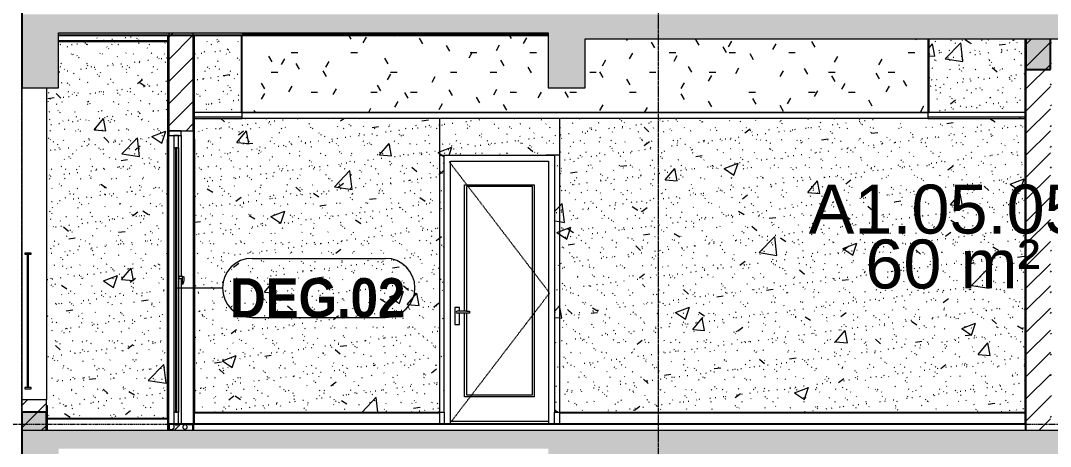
# Model space of a CAD drawing. Header units: millimetres. Extents: x 26124 to 258712, y -8723 to 35400.
# Drawn here: x 33642 to 42053, y 15619 to 19100 of the extents above; entities that cross this region are included whole.
import ezdxf

# ---------------------------------------------------------------- set-up
doc = ezdxf.new("R2010")
doc.units = ezdxf.units.MM
for name, pattern in [('Centre', [31.75, 6.35, -4.7625, 15.875, -4.7625]), ('Dash', [6.35, 3.175, -3.175]), ('Grid Line', [22.225, 12.7, -3.175, 3.175, -3.175])]:
    doc.linetypes.add(name, pattern=pattern)
for name, color, linetype, lineweight in [('0-1', 7, 'Continuous', 5), ('A-AREA-IDEN', 2, 'Continuous', 9), ('A-CLNG', 13, 'Continuous', 9), ('A-CLNG-1', 250, 'Continuous', 18), ('A-CLNG-2', 7, 'Continuous', 9), ('A-CLNG-PATT-1', 7, 'Continuous', 9), ('A-CLNG-PATT-2', 9, 'Continuous', 9), ('A-DETL-GENF-1', 7, 'Continuous', 9), ('A-DETL-GENF-HDLN-1', 7, 'Dash', 9), ('A-DETL-MEDM', 33, 'Continuous', 18), ('A-DOOR', 31, 'Continuous', 9), ('A-DOOR-1', 7, 'Continuous', 9), ('A-DOOR-FRAM', 31, 'Continuous', 9), ('A-DOOR-GLAZ', 31, 'Continuous', 9), ('A-DOOR-IDEN', 31, 'Continuous', 9), ('A-FLOR-1', 10, 'Continuous', 25), ('A-FLOR-HRAL', 11, 'Continuous', 9), ('A-FLOR-HRAL-1', 253, 'Continuous', 9), ('A-FLOR-LEVL-2', 51, 'Centre', 9), ('A-FLOR-PATT-1', 7, 'Continuous', 9), ('A-FLOR-PATT-2', 9, 'Continuous', 9), ('A-WALL', 113, 'Continuous', 9), ('A-WALL-1', 113, 'Continuous', 18), ('A-WALL-PATT-1', 7, 'Continuous', 9), ('A-WALL-PATT-2', 9, 'Continuous', 9), ('A-WALL-PATT-4', 111, 'Continuous', 9), ('I-WALL-1', 250, 'Continuous', 18), ('I-WALL-2', 7, 'Continuous', 9), ('S-BEAM-1', 12, 'Continuous', 5), ('S-BEAM-2', 10, 'Continuous', 25), ('S-COLS', 52, 'Continuous', 9), ('S-GRID-1', 1, 'Grid Line', 9)]:
    doc.layers.add(name, color=color, linetype=linetype, lineweight=lineweight)
doc.styles.add('Arial_1', font='arial.ttf', dxfattribs={"height": 400})
doc.styles.add('Arial_B_1', font='arialbd.ttf', dxfattribs={"width": 0.9, "height": 320})
pattern_1 = [(0, (80880.3, 14125), (1300.48, 325.12), [53.645, -921.715, 53.645, -6123.635]), (0, (80880.3, 14125), (1300.48, 325.12), [-1029.005, -921.715, 53.645, -1897.075, -3251.2]), (0, (80880.3, 14125), (1300.48, 325.12), [-3901.44, 53.645, -921.715, 53.645, -2222.195]), (0, (80880.3, 14125), (1300.48, 325.12), [-4930.445, -596.595, 53.645, -1571.955]), (120, (81367.98, 14287.56), (-931.8022, 963.6887), [53.645, -921.715, -6177.28]), (120, (81367.98, 14287.56), (-931.8022, 963.6887), [-975.36, 53.645, -921.715, -5201.92]), (120, (81367.98, 14287.56), (-931.8022, 963.6887), [-1950.72, 53.645, -1897.075, -3251.2]), (120, (81367.98, 14287.56), (-931.8022, 963.6887), [-3901.44, 53.645, -921.715, -2275.84]), (120, (81367.98, 14287.56), (-931.8022, 963.6887), [-4876.8, 53.645, -596.595, -1625.6]), (120, (81367.98, 14287.56), (-931.8022, 963.6887), [-5527.04, 53.645, -1571.955]), (240, (81530.54, 14937.8), (-368.6778, -1288.8087), [53.645, -921.715, -6177.28]), (240, (81530.54, 14937.8), (-368.6778, -1288.8087), [-975.36, 53.645, -921.715, -5201.92]), (240, (81530.54, 14937.8), (-368.6778, -1288.8087), [-1950.72, 53.645, -1897.075, -3251.2]), (240, (81530.54, 14937.8), (-368.6778, -1288.8087), [-3901.44, 53.645, -921.715, -2275.84]), (240, (81530.54, 14937.8), (-368.6778, -1288.8087), [-4876.8, 53.645, -596.595, -1625.6]), (240, (81530.54, 14937.8), (-368.6778, -1288.8087), [-5527.04, 53.645, -1571.955])]
pattern_2 = [(45, (80880.3, 14125), (-84.8528, 84.8528), [])]
pattern_3 = [(50, (80880.3, 14125), (1165.978, -102.01), [121.92, -1341.12]), (355, (80880.3, 14125), (-225.554, 1222.763), [97.536, -1072.896]), (100.451, (80977.5, 14116.5), (940.433, 1120.746), [103.616, -1139.776]), (46.184, (80880.3, 14450.1), (1734.906, -269.074), [182.88, -2011.68]), (96.636, (81024.9, 14427.7), (1519.377, 1583.536), [155.424, -1709.665]), (351.184, (80880.3, 14450.1), (1519.39, 1583.52), [146.304, -1609.344]), (21, (81042.9, 14368.8), (970.332, -654.498), [121.92, -1341.12]), (326, (81042.9, 14368.8), (395.533, 1178.804), [97.536, -1072.896]), (71.451, (81123.7, 14314.3), (1365.87, 524.296), [103.616, -1139.776]), (37.5, (80880.3, 14125), (19.767, 541.1527), [53.645, -1006.246, 53.645, -1035.507, -1076.96]), (37.5, (80880.3, 14125), (19.767, 541.1527), [-2149.043, 53.645, -1023.315]), (7.5, (80880.3, 14125), (427.646, 641.156), [53.645, -567.334, 53.645, -981.862, -410.464]), (7.5, (80880.3, 14125), (427.646, 641.156), [-1656.486, 53.645, -356.819]), (327.5, (80517.8, 14125), (867.782, -36.665), [53.645, -352.755, 53.645, -1214.323, -1682.496]), (327.5, (80517.8, 14125), (867.782, -36.665), [-1674.368, 53.645, -1628.851]), (317.5, (80355.2, 14125), (948.028, 162.731), [53.645, -474.675, 53.645, -788.416, -1194.816]), (317.5, (80355.2, 14125), (948.028, 162.731), [-1370.38, 53.645, -1141.17])]
pattern_4 = [(37.5, (80880.3, 14125), (-5.1206, 156.61216), [5.364, -118.181, 5.364, -132.812, -132.08]), (37.5, (80880.3, 14125), (-5.1206, 156.61216), [-261.722, 5.364, -126.716]), (7.5, (80880.3, 14125), (143.847, 229.3842), [5.364, -61.285, 5.364, -105.989, -42.672]), (7.5, (80880.3, 14125), (143.847, 229.3842), [-178.003, 5.364, -37.308]), (327.5, (80780.33, 14125), (253.11758, 0.46008), [5.364, -35.276, 5.364, -140.94, -191.008]), (327.5, (80780.33, 14125), (253.11758, 0.46008), [-186.944, 5.364, -185.644]), (317.5, (80780.33, 14125), (244.3381, 71.3376), [5.364, -14.956, 5.364, -90.546, -109.728]), (317.5, (80780.33, 14125), (244.3381, 71.3376), [-116.23, 5.364, -104.364])]
pattern_5 = [(45, (80880.3, 14125), (-90.50967, 90.50967), [])]

# ---------------------------------------------------------------- blocks, each defined once
blk = doc.blocks.new('NCV_TKTC_KET CAU_rvt-1-TKCS_MẶT CẮT 3')
at = {"layer": 'A-FLOR-PATT-1'}
h = blk.add_hatch(color=256, dxfattribs=at)
h.paths.add_polyline_path([(37407.7, 18980), (37952.1, 18980), (37952.1, 19000), (33952.6, 19000), (33952.6, 18980), (36595.5, 18980)])
h.paths.add_polyline_path([(33652.6, 18980), (33652.6, 18980), (33652.6, 19000)])
at = {"layer": 'S-BEAM-1'}
for points in [[(42052.6, 18700), (42052.6, 18950), (41852.6, 18950), (41852.6, 18700)], [(33652.6, 18550), (33652.6, 18550.2), (33652.6, 18552.9)], [(33652.6, 15700), (33652.6, 15700), (33652.6, 15750), (33852.6, 15750), (33852.6, 15900), (33652.6, 15900), (33652.6, 15750)]]:
    blk.add_hatch(color=256, dxfattribs=at).paths.add_polyline_path(points)
at = {"layer": 'A-FLOR-1'}
for p, q in [((33652.6, 19150), (33652.6, 18980)), ((33952.6, 18980), (37952.1, 18980)), ((33652.6, 15750), (33652.6, 15580))]:
    blk.add_line(p, q, dxfattribs=at)
at = {"layer": 'S-BEAM-2'}
for p, q in [((33652.6, 19300), (33652.6, 19100)), ((33652.6, 19100), (33652.6, 18550)), ((41852.6, 18950), (41852.6, 18700)), ((42052.6, 18700), (42052.6, 18950)), ((41852.6, 18700), (42052.6, 18700)), ((33852.6, 15900), (33652.6, 15900)), ((33652.6, 15900), (33652.6, 15700)), ((33852.6, 15750), (33852.6, 15900)), ((33652.6, 15700), (33652.6, 15150))]:
    blk.add_line(p, q, dxfattribs=at)
blk = doc.blocks.new('DOOR_CW_01 CANH MO-PANEL KINH - DIG_02-800x2200-CỬA NHÔM KÍNH-400864-TKCS_MẶT CẮT 3')
at = {"layer": 'A-DOOR-1'}
for p, q in [((38042.564287, 7800), (37932.564287, 7800)), ((38052.564287, 5695), (38052.564287, 5700)), ((38052.564287, 5695), (38052.564287, 5700)), ((38052.564287, 5695), (38052.564287, 5700)), ((38112.564287, 5695), (38112.564287, 5700)), ((38152.564287, 5700), (38152.564287, 5695)), ((38152.564287, 5700), (38152.564287, 5695)), ((38152.564287, 5695), (38152.564287, 5700))]:
    blk.add_line(p, q, dxfattribs=at)
blk = doc.blocks.new('DOOR_CW_01 CANH MO-PANEL KINH - DIW_01-900x2200-CỬA GỖ VÂN LAMINATE-553393-TKCS_MẶT CẮT 3')
at = {"layer": 'A-DOOR-1'}
for p, q in [((37062.2, 7800), (37172.6, 7800)), ((36952.6, 5700), (36952.6, 5695)), ((36952.6, 5700), (36952.6, 5695)), ((36952.6, 5700), (36952.6, 5695)), ((36992.6, 5695), (36992.6, 5700)), ((37052.6, 5695), (37052.6, 5700)), ((37052.6, 5695), (37052.6, 5700)), ((37052.6, 5700), (37052.6, 5695))]:
    blk.add_line(p, q, dxfattribs=at)
blk = doc.blocks.new('DOOR_CW_01 CANH MO-PANEL KINH - DIG_01-900x2200-CỬA NHÔM KÍNH-901215-TKCS_MẶT CẮT 3')
at = {"layer": 'A-DETL-GENF-HDLN-1'}
for p, q in [((37962.6, 6673.5), (37142.6, 7747)), ((37142.6, 5600), (37962.6, 6673.5))]:
    blk.add_line(p, q, dxfattribs=at)
at = {"layer": 'A-DOOR-1'}
for p, q in [((37152.6, 5600), (37152.6, 7750)), ((37152.6, 7750), (37952.6, 7750)), ((37952.6, 7750), (37952.6, 5600)), ((37267.6, 6524.5), (37267.6, 7558)), ((37267.6, 7558), (37837.6, 7558)), ((37822.6, 7543), (37282.6, 7543)), ((37282.6, 7543), (37282.6, 6524.5)), ((37822.6, 5841), (37822.6, 7543)), ((37837.6, 7558), (37837.6, 5826)), ((37227.3, 6556), (37187.8, 6556)), ((37187.8, 6556), (37187.8, 6416)), ((37282.6, 6524.5), (37207.6, 6524.5)), ((37282.6, 6507.5), (37207.6, 6507.5)), ((37227.3, 6524.5), (37227.3, 6556)), ((37227.3, 6416), (37227.3, 6507.5)), ((37267.6, 5826), (37267.6, 6507.5)), ((37282.6, 6524.5), (37308.4, 6524.5)), ((37282.6, 6507.5), (37282.6, 5841)), ((37308.4, 6507.5), (37282.6, 6507.5)), ((37308.4, 6524.5), (37308.4, 6507.5)), ((37187.8, 6416), (37227.3, 6416)), ((37837.6, 5826), (37267.6, 5826)), ((37282.6, 5841), (37822.6, 5841)), ((37102.6, 5700), (37102.6, 5600)), ((38002.6, 5600), (38002.6, 5700)), ((37152.6, 5626), (37952.6, 5626))]:
    blk.add_line(p, q, dxfattribs=at)
for start, end in [(90, 180), (180, 270)]:
    blk.add_arc((37207.6, 6516), 8.5, start, end, dxfattribs=at)
blk = doc.blocks.new('Railing - Railing-914993-TKCS_MẶT CẮT 3')
at = {"layer": 'A-FLOR-HRAL-1'}
for p, q in [((33862.564287, 5645), (33852.564287, 5645)), ((33852.564287, 5645), (33852.564287, 5550)), ((33862.564287, 5550), (33862.564287, 5645)), ((33862.564287, 5645), (34842.564287, 5645)), ((34852.564287, 5645), (34842.564287, 5645)), ((34842.564287, 5645), (34842.564287, 5550))]:
    blk.add_line(p, q, dxfattribs=at)
blk = doc.blocks.new('Railing - Railing-914984-TKCS_MẶT CẮT 3')
at = {"layer": 'A-FLOR-HRAL-1'}
for p, q in [((38042.564287, 5695), (41842.564287, 5695)), ((38042.564287, 5695), (38042.564287, 5600)), ((41852.564287, 5695), (41842.564287, 5695)), ((41842.564287, 5695), (41842.564287, 5600)), ((41852.564287, 5600), (41852.564287, 5695)), ((41842.564287, 5600), (41852.564287, 5600))]:
    blk.add_line(p, q, dxfattribs=at)
blk = doc.blocks.new('Railing - Railing-914986-TKCS_MẶT CẮT 3')
at = {"layer": 'A-FLOR-HRAL-1'}
for p, q in [((35062.564287, 5695), (35052.564287, 5695)), ((35062.564287, 5695), (37062.564287, 5695)), ((35062.564287, 5600), (35062.564287, 5695)), ((37062.564287, 5695), (37062.564287, 5600))]:
    blk.add_line(p, q, dxfattribs=at)
blk = doc.blocks.new('CL_01-VÁCH DỰNG THẠCH CAO CĂN HỘ LOẠI 1-5D9 - CL_01-VÁCH DỰNG THẠCH CAO CĂN HỘ LOẠI 1A-5-V69-TKCS_MẶT CẮT 3')
at = {"layer": 'A-CLNG-PATT-2'}
h = blk.add_hatch(dxfattribs=at)
h.set_pattern_fill('FP_2', color=256, style=0, pattern_type=2)
h.set_pattern_definition([(0, (80880.3, 14125), (650.24, 162.56), [53.645, -434.035, 53.645, -434.035, -2600.96]), (0, (80880.3, 14125), (650.24, 162.56), [-975.36, 53.645, -921.715, 53.645, -434.035, -1137.92]), (0, (80880.3, 14125), (650.24, 162.56), [-2438.4, 53.645, -271.475, 53.645, -759.155]), (120, (81124.14, 14206.28), (-465.9011, 481.84436), [53.645, -434.035, 53.645, -3034.995]), (120, (81124.14, 14206.28), (-465.9011, 481.84436), [-541.325, -434.035, 53.645, -921.715, -1625.6]), (120, (81124.14, 14206.28), (-465.9011, 481.84436), [-1950.72, 53.645, -434.035, 53.645, -1084.275]), (120, (81124.14, 14206.28), (-465.9011, 481.84436), [-2492.045, -271.475, 53.645, -759.155]), (240, (81205.42, 14531.4), (-184.3389, -644.40436), [53.645, -434.035, 53.645, -3034.995]), (240, (81205.42, 14531.4), (-184.3389, -644.40436), [-541.325, -434.035, 53.645, -921.715, -1625.6]), (240, (81205.42, 14531.4), (-184.3389, -644.40436), [-1950.72, 53.645, -434.035, 53.645, -1084.275]), (240, (81205.42, 14531.4), (-184.3389, -644.40436), [-2492.045, -271.475, 53.645, -759.155])])
h.paths.add_polyline_path([(38219.9, 18350), (41052.6, 18350), (41052.6, 18950), (38252.6, 18950), (38252.6, 18550), (37952.1, 18550), (37952.1, 18980), (35452.4, 18980), (35452.6, 18350), (37952.6, 18350)])
at = {"layer": 'A-CLNG-1'}
for p, q in [((35452.4, 18980), (35442.4, 18980)), ((35442.4, 18980), (35442.4, 18350)), ((35452.4, 18350), (35452.4, 18980)), ((41052.6, 18950), (41052.6, 18350)), ((41062.6, 18350), (41062.6, 18950)), ((35442.4, 18350), (35452.4, 18350)), ((41052.6, 18350), (41062.6, 18350))]:
    blk.add_line(p, q, dxfattribs=at)
at = {"layer": 'A-CLNG-2'}
blk.add_line((41052.6, 18350), (35452.6, 18350), dxfattribs=at)
blk = doc.blocks.new('NCV_TKTC_TANG 5_rvt-1-TKCS_MẶT CẮT 3')
at = {"layer": 'A-CLNG-PATT-1'}
h = blk.add_hatch(dxfattribs=at)
h.set_pattern_fill('FP_4', color=256, style=0, pattern_type=2)
h.set_pattern_definition(pattern_1)
h.paths.add_polyline_path([(33952.6, 18930), (34852.6, 18930), (34852.6, 18935), (33952.6, 18935)])
h = blk.add_hatch(dxfattribs=at)
h.set_pattern_fill('FP_4', color=256, style=0, pattern_type=2)
h.set_pattern_definition(pattern_1)
h.paths.add_polyline_path([(36595.5, 18980), (37952.1, 18980), (37952.1, 18985), (35452.6, 18985), (35452.6, 18980)])
h = blk.add_hatch(dxfattribs=at)
h.set_pattern_fill('FP_4', color=256, style=0, pattern_type=2)
h.set_pattern_definition(pattern_1)
h.paths.add_polyline_path([(35452.6, 18300), (35452.6, 18310), (35052.6, 18310), (35052.6, 18300)])
h.paths.add_polyline_path([(41852.6, 18300), (41852.6, 18310), (41052.6, 18310), (41052.6, 18300), (41468.6, 18300)])
at = {"layer": 'A-FLOR-PATT-2'}
h = blk.add_hatch(dxfattribs=at)
h.set_pattern_fill('FP_3', color=256, style=0, pattern_type=2)
h.set_pattern_definition([(180, (81052.7, 14216.3), (-2e-14, -203.2), [19.239, -183.961]), (135, (81066.3, 14202.7), (-203.19986, 1e-14), [19.239, -268.129]), (90, (81066.3, 14183.47), (-203.2, 1e-14), [19.239, -183.961]), (45, (81052.7, 14169.86), (0, 203.19986), [19.239, -268.129]), (0, (81033.46, 14169.86), (0, 203.2), [19.239, -183.961]), (315, (81019.86, 14183.47), (203.19986, 0), [19.239, -268.129]), (270, (81019.86, 14202.7), (203.2, 1e-14), [19.239, -183.961]), (225, (81033.46, 14216.31), (1e-14, -203.19986), [19.239, -268.129]), (180, (81007.18, 14184.3), (-2e-14, -203.2), [22.055, -181.145]), (135, (81022.78, 14168.71), (-203.19986, 1e-14), [22.055, -265.314]), (90, (81022.78, 14146.66), (-203.2, 1e-14), [22.055, -181.145]), (45, (81007.18, 14131.06), (0, 203.19986), [22.055, -265.314]), (0, (80985.13, 14131.06), (0, 203.2), [22.055, -181.145]), (315, (80969.54, 14146.66), (203.19986, 0), [22.055, -265.314]), (270, (80969.54, 14168.71), (203.2, 1e-14), [22.055, -181.145]), (225, (80985.13, 14184.3), (1e-14, -203.19986), [22.055, -265.314]), (180, (80914.68, 14169.67), (-2e-14, -203.2), [14.547, -188.653]), (135, (80924.96, 14159.39), (-203.19986, 1e-14), [14.547, -272.821]), (90, (80924.96, 14144.84), (-203.2, 1e-14), [14.547, -188.653]), (45, (80914.68, 14134.56), (0, 203.19986), [14.547, -272.821]), (0, (80900.13, 14134.56), (0, 203.2), [14.547, -188.653]), (315, (80889.85, 14144.84), (203.19986, 0), [14.547, -272.821]), (270, (80889.85, 14159.39), (203.2, 1e-14), [14.547, -188.653]), (225, (80900.13, 14169.67), (1e-14, -203.19986), [14.547, -272.821]), (90, (80983.32, 14194.78), (-203.2, 1e-14), [29.097, -174.103]), (45, (80962.74, 14174.2), (0, 203.19986), [29.097, -258.271]), (0, (80933.65, 14174.2), (0, 203.2), [29.097, -174.103]), (315, (80913.07, 14194.78), (203.19986, 0), [29.097, -258.271]), (270, (80913.07, 14223.87), (203.2, 1e-14), [29.097, -174.103]), (225, (80933.65, 14244.45), (1e-14, -203.19986), [29.097, -258.271]), (180, (80962.74, 14244.45), (-2e-14, -203.2), [29.097, -174.103]), (135, (80983.32, 14223.87), (-203.19986, 1e-14), [29.097, -258.271]), (90, (81062.35, 14261.4), (-203.2, 1e-14), [37.075, -166.125]), (45, (81036.13, 14235.19), (0, 203.19986), [37.075, -250.293]), (0, (80999.05, 14235.19), (0, 203.2), [37.075, -166.125]), (315, (80972.84, 14261.4), (203.19986, 0), [37.075, -250.293]), (270, (80972.84, 14298.48), (203.2, 1e-14), [37.075, -166.125]), (225, (80999.05, 14324.7), (1e-14, -203.19986), [37.075, -250.293]), (180, (81036.13, 14324.7), (-2e-14, -203.2), [37.075, -166.125]), (135, (81062.35, 14298.48), (-203.19986, 1e-14), [37.075, -250.293]), (90, (80938.85, 14272.68), (-203.2, 1e-14), [19.242, -183.958]), (45, (80925.24, 14259.07), (0, 203.19986), [19.242, -268.127]), (0, (80906, 14259.07), (0, 203.2), [19.242, -183.958]), (315, (80892.4, 14272.68), (203.19986, 0), [19.242, -268.127]), (270, (80892.4, 14291.92), (203.2, 1e-14), [19.242, -183.958]), (225, (80906, 14305.53), (1e-14, -203.19986), [19.242, -268.127]), (180, (80925.24, 14305.53), (-2e-14, -203.2), [19.242, -183.958]), (135, (80938.85, 14291.92), (-203.19986, 1e-14), [19.242, -268.127])])
h.paths.add_polyline_path([(34852.6, 15750), (35052.6, 15750), (35052.6, 15800), (34852.6, 15800)])
at = {"layer": 'A-WALL-PATT-1'}
h = blk.add_hatch(dxfattribs=at)
h.set_pattern_fill('FP_5', color=256, style=0, pattern_type=2)
h.set_pattern_definition(pattern_2)
h.paths.add_polyline_path([(34852.6, 18130), (34852.6, 18980), (34842.6, 18980), (34842.6, 18130)])
h = blk.add_hatch(dxfattribs=at)
h.set_pattern_fill('FP_5', color=256, style=0, pattern_type=2)
h.set_pattern_definition(pattern_2)
h.paths.add_polyline_path([(35062.6, 18130), (35062.6, 18980), (35052.6, 18980), (35052.6, 18130)])
h = blk.add_hatch(dxfattribs=at)
h.set_pattern_fill('FP_5', color=256, style=0, pattern_type=2)
h.set_pattern_definition(pattern_2)
h.paths.add_polyline_path([(41842.6, 15900), (41852.6, 15900), (41852.6, 18950), (41842.6, 18950), (41842.6, 16161)])
at = {"layer": 'A-WALL-PATT-2'}
h = blk.add_hatch(dxfattribs=at)
h.set_pattern_fill('FP_6', color=256, style=0, pattern_type=2)
h.set_pattern_definition(pattern_3)
h.paths.add_polyline_path([(34842.6, 15850), (34842.6, 18930), (33952.6, 18930), (33952.6, 18550), (33852.6, 18550), (33852.6, 15950), (33862.6, 15949), (33862.6, 15850), (34159, 15850)])
h.paths.add_polyline_path([(34827.9, 18935), (34842.6, 18935), (34842.6, 18980), (33952.6, 18980), (33952.6, 18935), (34159, 18935)])
h = blk.add_hatch(dxfattribs=at)
h.set_pattern_fill('FP_7', color=256, style=0, pattern_type=2)
h.set_pattern_definition(pattern_4)
h.paths.add_polyline_path([(34842.6, 15850), (34842.6, 18930), (33952.6, 18930), (33952.6, 18550), (33852.6, 18550), (33852.6, 15950), (33862.6, 15949), (33862.6, 15850), (34159, 15850)])
h.paths.add_polyline_path([(34827.9, 18935), (34842.6, 18935), (34842.6, 18980), (33952.6, 18980), (33952.6, 18935), (34159, 18935)])
h = blk.add_hatch(dxfattribs=at)
h.set_pattern_fill('FP_6', color=256, style=0, pattern_type=2)
h.set_pattern_definition(pattern_3)
h.paths.add_polyline_path([(36595.5, 15900), (37052.2, 15900), (37052.2, 18300), (35062.6, 18300), (35062.6, 15900)])
h.paths.add_polyline_path([(35442.4, 18350), (35442.4, 18980), (35062.6, 18980), (35062.6, 18350)])
h = blk.add_hatch(dxfattribs=at)
h.set_pattern_fill('FP_7', color=256, style=0, pattern_type=2)
h.set_pattern_definition(pattern_4)
h.paths.add_polyline_path([(36595.5, 15900), (37052.2, 15900), (37052.2, 18300), (35062.6, 18300), (35062.6, 15900)])
h.paths.add_polyline_path([(35442.4, 18350), (35442.4, 18980), (35062.6, 18980), (35062.6, 18350)])
h = blk.add_hatch(dxfattribs=at)
h.set_pattern_fill('FP_6', color=256, style=0, pattern_type=2)
h.set_pattern_definition(pattern_3)
h.paths.add_polyline_path([(41842.6, 15900), (41842.6, 18300), (38042.6, 18300), (38042.6, 15900), (41468.6, 15900)])
h.paths.add_polyline_path([(41842.6, 18350), (41842.6, 18950), (41062.6, 18950), (41062.6, 18350), (41468.6, 18350)])
h = blk.add_hatch(dxfattribs=at)
h.set_pattern_fill('FP_7', color=256, style=0, pattern_type=2)
h.set_pattern_definition(pattern_4)
h.paths.add_polyline_path([(41842.6, 15900), (41842.6, 18300), (38042.6, 18300), (38042.6, 15900), (41468.6, 15900)])
h.paths.add_polyline_path([(41842.6, 18350), (41842.6, 18950), (41062.6, 18950), (41062.6, 18350), (41468.6, 18350)])
h = blk.add_hatch(dxfattribs=at)
h.set_pattern_fill('FP_6', color=256, style=0, pattern_type=2)
h.set_pattern_definition(pattern_3)
h.paths.add_polyline_path([(37062.2, 15900), (37062.2, 18300), (37052.2, 18300), (37052.2, 15900)])
h = blk.add_hatch(dxfattribs=at)
h.set_pattern_fill('FP_7', color=256, style=0, pattern_type=2)
h.set_pattern_definition(pattern_4)
h.paths.add_polyline_path([(37062.2, 15900), (37062.2, 18300), (37052.2, 18300), (37052.2, 15900)])
h = blk.add_hatch(dxfattribs=at)
h.set_pattern_fill('FP_6', color=256, style=0, pattern_type=2)
h.set_pattern_definition(pattern_3)
h.paths.add_polyline_path([(37102.6, 15900), (37102.6, 18000), (38002.6, 18000), (38002.6, 15900), (38042.6, 15900), (38042.6, 18300), (37062.2, 18300), (37062.2, 15900)])
h = blk.add_hatch(dxfattribs=at)
h.set_pattern_fill('FP_7', color=256, style=0, pattern_type=2)
h.set_pattern_definition(pattern_4)
h.paths.add_polyline_path([(37102.6, 15900), (37102.6, 18000), (38002.6, 18000), (38002.6, 15900), (38042.6, 15900), (38042.6, 18300), (37062.2, 18300), (37062.2, 15900)])
at = {"layer": 'A-CLNG-1'}
for p, q in [((34852.6, 18935), (33952.6, 18935)), ((33952.6, 18930), (34852.6, 18930)), ((34852.6, 18930), (34852.6, 18935)), ((37952.1, 18985), (35452.6, 18985)), ((35452.6, 18985), (35452.6, 18980)), ((35452.6, 18980), (37952.1, 18980)), ((35452.6, 18350), (35052.6, 18350)), ((35052.6, 18350), (35052.6, 18300)), ((35452.6, 18300), (35452.6, 18350)), ((41852.6, 18350), (41052.6, 18350)), ((41052.6, 18350), (41052.6, 18300)), ((41852.6, 18300), (41852.6, 18350)), ((35052.6, 18300), (35452.6, 18300)), ((41052.6, 18300), (41852.6, 18300))]:
    blk.add_line(p, q, dxfattribs=at)
at = {"layer": 'A-CLNG-2'}
for p, q in [((35452.6, 18350), (41052.6, 18350)), ((35452.6, 18310), (35052.6, 18310)), ((41052.6, 18300), (35452.6, 18300)), ((41852.6, 18310), (41052.6, 18310))]:
    blk.add_line(p, q, dxfattribs=at)
at = {"layer": 'A-FLOR-1'}
for p, q in [((35052.6, 15800), (34852.6, 15800)), ((34852.6, 15800), (34852.6, 15750)), ((41852.6, 15800), (35052.6, 15800)), ((35052.6, 15800), (35052.6, 15750)), ((35052.6, 15750), (35052.6, 15800)), ((41852.6, 15750), (41852.6, 15800))]:
    blk.add_line(p, q, dxfattribs=at)
at = {"layer": 'I-WALL-1'}
for p, q in [((34842.6, 18980), (34842.6, 18130)), ((34852.6, 18980), (34842.6, 18980)), ((34852.6, 18130), (34852.6, 18980)), ((35052.6, 18980), (35052.6, 18130)), ((35062.6, 18980), (35052.6, 18980)), ((35062.6, 18130), (35062.6, 18980)), ((41842.6, 18950), (41842.6, 15900)), ((41852.6, 15900), (41852.6, 18950)), ((34842.6, 18130), (34852.6, 18130)), ((35052.6, 18130), (35062.6, 18130)), ((33852.6, 15950), (33852.6, 15850)), ((33862.6, 15950), (33852.6, 15950)), ((33862.6, 15850), (33862.6, 15950)), ((41842.6, 15900), (41852.6, 15900)), ((33852.6, 15850), (33862.6, 15850))]:
    blk.add_line(p, q, dxfattribs=at)
at = {"layer": 'I-WALL-2'}
for p, q in [((33852.6, 18550), (33852.6, 16000)), ((37062.2, 18300), (37062.2, 15900)), ((38042.6, 18300), (38042.6, 15900)), ((34842.6, 15850), (34842.6, 18130)), ((35062.6, 18130), (35062.6, 15900)), ((37102.6, 15900), (37102.6, 18000)), ((37102.6, 18000), (38002.6, 18000)), ((38002.6, 18000), (38002.6, 15900)), ((35062.6, 15900), (35052.6, 15900)), ((35062.6, 15900), (37052.2, 15900)), ((37062.2, 15900), (37052.2, 15900)), ((37062.2, 15900), (37102.6, 15900)), ((38002.6, 15900), (38042.6, 15900)), ((38042.6, 15900), (41842.6, 15900)), ((33862.6, 15850), (34842.6, 15850)), ((34852.6, 15850), (34842.6, 15850))]:
    blk.add_line(p, q, dxfattribs=at)
at = {"layer": 'A-CLNG'}
blk.add_blockref('CL_01-VÁCH DỰNG THẠCH CAO CĂN HỘ LOẠI 1-5D9 - CL_01-VÁCH DỰNG THẠCH CAO CĂN HỘ LOẠI 1A-5-V69-TKCS_MẶT CẮT 3', (0, 0), dxfattribs=at)
at = {"layer": 'A-DOOR'}
for name in ['DOOR_CW_01 CANH MO-PANEL KINH - DIW_01-900x2200-CỬA GỖ VÂN LAMINATE-553393-TKCS_MẶT CẮT 3', 'DOOR_CW_01 CANH MO-PANEL KINH - DIG_02-800x2200-CỬA NHÔM KÍNH-400864-TKCS_MẶT CẮT 3', 'DOOR_CW_01 CANH MO-PANEL KINH - DIG_01-900x2200-CỬA NHÔM KÍNH-901215-TKCS_MẶT CẮT 3']:
    blk.add_blockref(name, (0, 10200), dxfattribs=at)
at = {"layer": 'A-FLOR-HRAL'}
for name in ['Railing - Railing-914993-TKCS_MẶT CẮT 3', 'Railing - Railing-914986-TKCS_MẶT CẮT 3', 'Railing - Railing-914984-TKCS_MẶT CẮT 3']:
    blk.add_blockref(name, (0, 10200), dxfattribs=at)
blk = doc.blocks.new('Railing - 10mm-1251313-TKCS_MẶT CẮT 3')
at = {"layer": 'A-FLOR-HRAL'}
for p, q in [((33697.564287, 2500), (33697.564287, 3590)), ((33707.564287, 2500), (33707.564287, 3590))]:
    blk.add_line(p, q, dxfattribs=at)
blk = doc.blocks.new('Railing - Railing-3262629-TKCS_MẶT CẮT 3')
at = {"layer": 'A-FLOR-HRAL'}
for p, q in [((33727.564287, 17200), (33677.564287, 17200)), ((33677.564287, 17200), (33677.564287, 17190)), ((33677.564287, 17190), (33727.564287, 17190)), ((33727.564287, 17190), (33727.564287, 17200)), ((33727.564287, 16100), (33677.564287, 16100)), ((33677.564287, 16100), (33677.564287, 16090)), ((33677.564287, 16090), (33727.564287, 16090)), ((33727.564287, 16090), (33727.564287, 16100))]:
    blk.add_line(p, q, dxfattribs=at)
blk.add_blockref('Railing - 10mm-1251313-TKCS_MẶT CẮT 3', (0, 13600))
blk = doc.blocks.new('DEG_02-DEG_03 - DEG_02-2500x2400mm-CỬA ĐI 02 CÁNH TRƯỢT-V46-TKCS_MẶT CẮT 3')
at = {"layer": 'A-DOOR'}
for p, q in [((34932.6, 7960), (34892.6, 7960)), ((34892.6, 7960), (34892.6, 7860)), ((34932.6, 7860), (34932.6, 7960)), ((34892.6, 7860), (34932.6, 7860)), ((34892.6, 7860), (34892.6, 5700)), ((34932.6, 7860), (34932.6, 5700)), ((34935.6, 6820), (34932.6, 6820)), ((34932.6, 6780), (34935.6, 6780)), ((34935.6, 6810), (34935.6, 6800)), ((34965.6, 6807), (34935.6, 6807)), ((34935.6, 6800), (34935.6, 6790)), ((34935.6, 6793), (34965.6, 6793)), ((34965.6, 6799.2), (34965.6, 6808.7)), ((34965.6, 6808.7), (34965.6, 6807.4)), ((34965.6, 6806.8), (34965.6, 6806.1)), ((34965.6, 6745.2), (34965.6, 6799.2)), ((34965.6, 6743.7), (34965.6, 6745.2)), ((34965.6, 6745.2), (34965.6, 6743.7)), ((34932.6, 5700), (34892.6, 5700)), ((34892.6, 5700), (34892.6, 5600)), ((34932.6, 5600), (34932.6, 5700)), ((34892.6, 5600), (34932.6, 5600))]:
    blk.add_line(p, q, dxfattribs=at)
at = {"layer": 'A-DOOR', "flags": 128}
for points in [[(34965.6, 6808.7), (34965.6, 6808.7), (34965.7, 6808.7), (34965.7, 6808.7), (34965.8, 6808.7), (34965.9, 6808.7), (34965.9, 6808.7), (34966, 6808.7), (34966, 6808.7), (34966.1, 6808.7), (34966.1, 6808.7), (34966.2, 6808.7), (34966.3, 6808.7), (34966.3, 6808.7), (34966.4, 6808.7), (34966.4, 6808.7), (34966.5, 6808.7), (34966.5, 6808.7), (34966.6, 6808.7), (34966.6, 6808.7), (34966.6, 6808.7), (34966.7, 6808.7), (34966.7, 6808.7), (34966.8, 6808.7), (34966.8, 6808.7), (34966.8, 6808.7), (34966.9, 6808.7), (34966.9, 6808.7), (34966.9, 6808.7), (34966.9, 6808.7), (34967, 6808.7), (34967, 6808.7), (34967, 6808.7), (34967, 6808.7), (34967, 6808.7), (34967, 6808.7), (34967.1, 6808.7), (34967.1, 6808.7), (34967.1, 6808.7)], [(34967.1, 6808.7), (34967.1, 6808.7), (34967, 6808.7), (34967, 6808.7), (34967, 6808.7), (34967, 6808.7), (34967, 6808.7), (34967, 6808.7), (34966.9, 6808.7), (34966.9, 6808.7), (34966.9, 6808.7), (34966.9, 6808.7), (34966.8, 6808.7), (34966.8, 6808.7), (34966.8, 6808.7), (34966.7, 6808.7), (34966.7, 6808.7), (34966.7, 6808.7), (34966.6, 6808.7), (34966.6, 6808.7), (34966.5, 6808.7), (34966.5, 6808.7), (34966.4, 6808.7), (34966.4, 6808.7), (34966.3, 6808.7), (34966.3, 6808.7), (34966.2, 6808.7), (34966.2, 6808.7), (34966.1, 6808.7), (34966.1, 6808.7), (34966, 6808.7), (34965.9, 6808.7), (34965.9, 6808.7), (34965.8, 6808.7), (34965.8, 6808.7), (34965.7, 6808.7), (34965.6, 6808.7), (34965.6, 6808.7), (34965.6, 6808.7)], [(34967.1, 6808.7), (34967.4, 6808.7), (34967.8, 6808.6), (34968.2, 6808.6), (34968.6, 6808.5), (34968.9, 6808.5), (34969.3, 6808.4), (34969.7, 6808.3), (34970, 6808.2), (34970.4, 6808.1), (34970.7, 6807.9), (34971.1, 6807.8), (34971.4, 6807.6), (34971.8, 6807.4), (34972.1, 6807.2), (34972.4, 6807), (34972.7, 6806.8), (34973, 6806.6), (34973.3, 6806.3), (34973.6, 6806.1), (34973.8, 6805.8), (34974.1, 6805.5), (34974.3, 6805.2), (34974.6, 6804.9), (34974.8, 6804.6), (34975, 6804.3), (34975.2, 6804), (34975.4, 6803.7), (34975.6, 6803.3), (34975.7, 6803), (34975.9, 6802.6), (34976, 6802.3), (34976.1, 6801.9), (34976.2, 6801.6), (34976.3, 6801.2), (34976.4, 6800.8), (34976.4, 6800.4), (34976.5, 6800.1), (34976.5, 6799.7), (34976.5, 6799.3), (34976.5, 6799.2)], [(34976.5, 6799.2), (34976.4, 6792.6), (34976, 6786), (34975.3, 6779.5), (34974.4, 6773), (34973.2, 6766.5), (34971.8, 6760.1), (34970.1, 6753.7), (34968.2, 6747.4), (34967.4, 6745.2)]]:
    blk.add_lwpolyline(points, dxfattribs=at)
at = {"layer": 'A-DOOR-FRAM'}
for p, q in [((34952.6, 8000), (34852.6, 8000)), ((34852.6, 8000), (34852.6, 7960)), ((34952.6, 7960), (34952.6, 8000)), ((34852.6, 7960), (34952.6, 7960)), ((34852.6, 5600), (34852.6, 7930)), ((34952.6, 7960), (34952.6, 6806.8)), ((34952.6, 6793.5), (34952.6, 5600))]:
    blk.add_line(p, q, dxfattribs=at)
at = {"layer": 'A-DOOR-GLAZ'}
for p, q in [((34917.6, 7860), (34907.6, 7860)), ((34907.6, 7860), (34907.6, 5700)), ((34917.6, 5700), (34917.6, 7860)), ((34907.6, 5700), (34917.6, 5700))]:
    blk.add_line(p, q, dxfattribs=at)
blk = doc.blocks.new('STN_Door Tag - STN_Door Tag-1788670-TKCS_MẶT CẮT 3')
at = {"layer": 'A-DOOR-IDEN'}
for p, q in [((47163.5, 10529.1), (48251.6, 10529.1)), ((47163.5, 10046.1), (48251.6, 10046.1))]:
    blk.add_line(p, q, dxfattribs=at)
for centre, start, end in [((47163.5, 10287.6), 90, 270), ((48251.6, 10287.6), 270, 90)]:
    blk.add_arc(centre, 241.5, start, end, dxfattribs=at)

msp = doc.modelspace()

# ---------------------------------------------------------------- hatches: boundary and pattern name
at = {"layer": 'A-DETL-GENF-1'}
h = msp.add_hatch(color=256, dxfattribs=at)
h.paths.add_polyline_path([(116152.5, 1550), (116452.5, 1550), (116452.5, 1950), (118252.6, 1950), (118252.6, 1700), (118452.6, 1700), (118452.6, 1950), (122652.5, 1950), (122652.5, 1550), (122953, 1550), (122953, 1950), (126952.5, 1950), (126952.5, 1550), (127252.5, 1550), (127252.5, 2150), (112052.6, 2150), (112052.6, 1550), (112352.5, 1550), (112352.5, 1950), (116152.5, 1950), (116152.5, 1809.6)])
h.paths.add_polyline_path([(33652.6, 1550), (33952.6, 1550), (33952.6, 2000), (37952.1, 2000), (37952.1, 1550), (38252.6, 1550), (38252.6, 1950), (42452.6, 1950), (42452.6, 1700), (42652.6, 1700), (42652.6, 1950), (44452.6, 1950), (44452.6, 1550), (44752.6, 1550), (44752.6, 1950), (48552.6, 1950), (48552.6, 1550), (48852.6, 1550), (48852.6, 2150), (33652.6, 2150), (33652.6, 1809.6)])
h.paths.add_polyline_path([(126952.5, 4950), (127252.5, 4950), (127252.5, 5550), (112052.6, 5550), (112052.6, 4950), (112352.5, 4950), (112352.5, 5350), (116152.5, 5350), (116152.5, 4950), (116452.5, 4950), (116452.5, 5350), (118252.6, 5350), (118252.6, 5100), (118452.6, 5100), (118452.6, 5350), (122652.5, 5350), (122652.5, 4950), (122953, 4950), (122953, 5350), (126952.5, 5350)])
h.paths.add_polyline_path([(44752.6, 4950), (44752.6, 5350), (48552.6, 5350), (48552.6, 4950), (48852.6, 4950), (48852.6, 5550), (33652.6, 5550), (33652.6, 4950), (33952.6, 4950), (33952.6, 5380), (37952.1, 5380), (37952.1, 4950), (38252.6, 4950), (38252.6, 5350), (42452.6, 5350), (42452.6, 5100), (42652.6, 5100), (42652.6, 5350), (44452.6, 5350), (44452.6, 4950), (44717.3, 4950)])
h.paths.add_polyline_path([(126952.5, 8350), (127252.5, 8350), (127252.5, 8950), (112052.6, 8950), (112052.6, 8350), (112352.5, 8350), (112352.5, 8750), (116152.5, 8750), (116152.5, 8350), (116452.5, 8350), (116452.5, 8750), (118252.6, 8750), (118252.6, 8500), (118452.6, 8500), (118452.6, 8750), (122652.5, 8750), (122652.5, 8350), (122953, 8350), (122953, 8750), (126952.5, 8750)])
h.paths.add_polyline_path([(33952.6, 8350), (33952.6, 8780), (37952.1, 8780), (37952.1, 8350), (38252.6, 8350), (38252.6, 8750), (42452.6, 8750), (42452.6, 8500), (42652.6, 8500), (42652.6, 8750), (44452.6, 8750), (44452.6, 8350), (44752.6, 8350), (44752.6, 8750), (48552.6, 8750), (48552.6, 8350), (48852.6, 8350), (48852.6, 8950), (33652.6, 8950), (33652.6, 8350)])
h.paths.add_polyline_path([(33952.6, 11750), (33952.6, 12200), (37952.1, 12200), (37952.1, 11750), (38252.6, 11750), (38252.6, 12150), (42452.6, 12150), (42452.6, 11900), (42652.6, 11900), (42652.6, 12150), (44452.6, 12150), (44452.6, 11750), (44752.6, 11750), (44752.6, 12150), (48552.6, 12150), (48552.6, 11750), (48852.6, 11750), (48852.6, 12350), (33652.6, 12350), (33652.6, 11750)])
h.paths.add_polyline_path([(116189.3, 11750), (116452.5, 11750), (116452.5, 12150), (118252.6, 12150), (118252.6, 11900), (118452.6, 11900), (118452.6, 12150), (122652.5, 12150), (122652.5, 11750), (122953, 11750), (122953, 12150), (126952.5, 12150), (126952.5, 11750), (127252.5, 11750), (127252.5, 12350), (112052.6, 12350), (112052.6, 11750), (112352.5, 11750), (112352.5, 12150), (116152.5, 12150), (116152.5, 11750)])
h.paths.add_polyline_path([(126952.5, 15150), (127252.5, 15150), (127252.5, 15750), (112052.6, 15750), (112052.6, 15150), (112352.5, 15150), (112352.5, 15550), (116152.5, 15550), (116152.5, 15150), (116452.5, 15150), (116452.5, 15550), (118252.6, 15550), (118252.6, 15300), (118452.6, 15300), (118452.6, 15550), (122652.5, 15550), (122652.5, 15150), (122953, 15150), (122953, 15550), (126952.5, 15550)])
h.paths.add_polyline_path([(33952.6, 15150), (33952.6, 15600), (37952.1, 15600), (37952.1, 15150), (38252.6, 15150), (38252.6, 15550), (42452.6, 15550), (42452.6, 15300), (42652.6, 15300), (42652.6, 15550), (44452.6, 15550), (44452.6, 15150), (44752.6, 15150), (44752.6, 15550), (48552.6, 15550), (48552.6, 15150), (48852.6, 15150), (48852.6, 15750), (33652.6, 15750), (33652.6, 15150)])
h.paths.add_polyline_path([(126952.5, 18550), (127252.5, 18550), (127252.5, 19150), (112052.6, 19150), (112052.6, 18550), (112352.5, 18550), (112352.5, 18950), (116152.5, 18950), (116152.5, 18550), (116452.5, 18550), (116452.5, 18950), (118252.6, 18950), (118252.6, 18700), (118452.6, 18700), (118452.6, 18950), (122652.5, 18950), (122652.5, 18550), (122953, 18550), (122953, 18950), (126952.5, 18950), (126952.5, 18552.9)])
h.paths.add_polyline_path([(33952.6, 18550), (33952.6, 19000), (37952.1, 19000), (37952.1, 18550), (38252.6, 18550), (38252.6, 18950), (42452.6, 18950), (42452.6, 18700), (42652.6, 18700), (42652.6, 18950), (44452.6, 18950), (44452.6, 18550), (44752.6, 18550), (44752.6, 18950), (48552.6, 18950), (48552.6, 18550), (48852.6, 18550), (48852.6, 19150), (33652.6, 19150), (33652.6, 18550)])
h.paths.add_polyline_path([(126952.5, 21950), (127252.5, 21950), (127252.5, 22550), (112052.6, 22550), (112052.6, 21950), (112352.5, 21950), (112352.5, 22350), (116152.5, 22350), (116152.5, 21950), (116452.5, 21950), (116452.5, 22350), (118252.6, 22350), (118252.6, 22100), (118452.6, 22100), (118452.6, 22350), (122652.5, 22350), (122652.5, 21950), (122953, 21950), (122953, 22350), (126952.5, 22350), (126952.5, 22140.7)])
h.paths.add_polyline_path([(33652.6, 21950), (33952.6, 21950), (33952.6, 22400), (37952.1, 22400), (37952.1, 21950), (38252.6, 21950), (38252.6, 22350), (42452.6, 22350), (42452.6, 22100), (42652.6, 22100), (42652.6, 22350), (44452.6, 22350), (44452.6, 21950), (44752.6, 21950), (44752.6, 22350), (48552.6, 22350), (48552.6, 21950), (48852.6, 21950), (48852.6, 22550), (33652.6, 22550), (33652.6, 22140.7)])
h.paths.add_polyline_path([(127252.5, 25350), (127252.5, 25950), (112052.6, 25950), (112052.6, 25350), (112352.5, 25350), (112352.5, 25750), (116152.5, 25750), (116152.5, 25350), (116452.5, 25350), (116452.5, 25750), (118252.6, 25750), (118252.6, 25500), (118452.6, 25500), (118452.6, 25750), (122652.5, 25750), (122652.5, 25350), (122953, 25350), (122953, 25750), (126952.5, 25750), (126952.5, 25350)])
h.paths.add_polyline_path([(33952.6, 25350), (33952.6, 25800), (37952.1, 25800), (37952.1, 25350), (38252.6, 25350), (38252.6, 25750), (42452.6, 25750), (42452.6, 25500), (42652.6, 25500), (42652.6, 25750), (44452.6, 25750), (44452.6, 25350), (44752.6, 25350), (44752.6, 25750), (48552.6, 25750), (48552.6, 25350), (48852.6, 25350), (48852.6, 25950), (33652.6, 25950), (33652.6, 25350)])
h.paths.add_polyline_path([(126952.6, 28750), (127252.6, 28750), (127252.6, 29650), (127052.6, 29650), (127052.6, 29350), (116452.6, 29350), (116452.6, 29550), (112052.6, 29550), (112052.6, 28950), (112352.7, 28950), (112352.7, 29350), (116152.6, 29350), (116152.6, 28950), (116452.6, 28950), (116452.6, 29150), (118252.6, 29150), (118252.6, 28900), (118452.6, 28900), (118452.6, 29150), (122652.6, 29150), (122652.6, 28750), (122952.6, 28750), (122952.6, 29150), (126952.6, 29150)])
h.paths.add_polyline_path([(33952.6, 28750), (33952.6, 29150), (37952.1, 29150), (37952.1, 28750), (38252.6, 28750), (38252.6, 29150), (42452.6, 29150), (42452.6, 28900), (42652.6, 28900), (42652.6, 29150), (44452.6, 29150), (44452.6, 28950), (44752.6, 28950), (44752.6, 29350), (48552.6, 29350), (48552.6, 28950), (48852.6, 28950), (48852.6, 29550), (44452.6, 29550), (44452.6, 29350), (33852.6, 29350), (33852.6, 29650), (33652.6, 29650), (33652.6, 28750)])
h.paths.add_polyline_path([(127252.6, 32700), (127252.6, 33200), (126454.5, 33200), (126454.5, 33000), (127054.5, 33000), (127054.5, 32700)])
h.paths.add_polyline_path([(33652.6, 32700), (33850.6, 32700), (33850.6, 33000), (34450.6, 33000), (34450.6, 33200), (33652.6, 33200)])
h.paths.add_polyline_path([(112252.5, 32800), (112252.5, 33000), (114152.7, 33000), (114152.7, 32800), (114352.5, 32800), (114352.5, 33000), (116252.6, 33000), (116252.6, 32800), (116452.6, 32800), (116452.6, 33200), (112052.4, 33200), (112052.4, 32800)])
h.paths.add_polyline_path([(46752.4, 32800), (46752.4, 33000), (48652.6, 33000), (48652.6, 32800), (48852.7, 32800), (48852.7, 33200), (44452.6, 33200), (44452.6, 32800), (44652.6, 32800), (44652.6, 33000), (46552.6, 33000), (46552.6, 32800)])
at = {"layer": 'A-WALL-PATT-4'}
h = msp.add_hatch(dxfattribs=at)
h.set_pattern_fill('FP_5', color=256, style=0, pattern_type=2)
h.set_pattern_definition(pattern_2)
h.paths.add_polyline_path([(42062.6, 15800), (42062.6, 18950), (42052.6, 18950), (42052.6, 15800)])
h.paths.add_polyline_path([(42062.6, 19150), (42062.6, 19200), (42052.6, 19200), (42052.6, 19150), (42060.1, 19150)])
h = msp.add_hatch(dxfattribs=at)
h.set_pattern_fill('FP_1', color=256, style=0, pattern_type=2)
h.set_pattern_definition(pattern_5)
h.paths.add_polyline_path([(34852.6, 15750), (35052.6, 15750), (35052.6, 15800), (34852.6, 15800)])
h.paths.add_polyline_path([(34971.1, 18200), (35052.6, 18200), (35052.6, 19000), (34852.6, 19000), (34852.6, 18200)])
h = msp.add_hatch(dxfattribs=at)
h.set_pattern_fill('FP_1', color=256, style=0, pattern_type=2)
h.set_pattern_definition(pattern_5)
h.paths.add_polyline_path([(41852.6, 15750), (42052.6, 15750), (42052.6, 18950), (41852.6, 18950), (41852.6, 16161)])
h = msp.add_hatch(dxfattribs=at)
h.set_pattern_fill('FP_1', color=256, style=0, pattern_type=2)
h.set_pattern_definition(pattern_5)
h.paths.add_polyline_path([(33652.6, 15750), (33852.6, 15750), (33852.6, 16000), (33652.6, 16000), (33652.6, 15750)])

# ---------------------------------------------------------------- linework, layer by layer
at = {"layer": 'A-DETL-MEDM'}
for p, q in [((33652.6, 19150), (33652.6, 18550)), ((33952.6, 18550), (33952.6, 19000)), ((33952.6, 19000), (37952.1, 19000)), ((37952.1, 19000), (37952.1, 18550)), ((38252.6, 18550), (38252.6, 18950)), ((38252.6, 18950), (42452.6, 18950)), ((33652.6, 18550), (33952.6, 18550)), ((37952.1, 18550), (38252.6, 18550)), ((33652.6, 15750), (33652.6, 15150)), ((48852.6, 15750), (33652.6, 15750))]:
    msp.add_line(p, q, dxfattribs=at)
at = {"layer": 'A-DOOR-IDEN'}
msp.add_line((34923.2, 16916.9), (35291.7, 16916.9), dxfattribs=at)
at = {"layer": 'A-FLOR-LEVL-2'}
msp.add_line((26123.8, 15800), (134152.6, 15800), dxfattribs=at)
at = {"layer": 'A-WALL'}
msp.add_line((35052.6, 18130), (35052.6, 15800), dxfattribs=at)
at = {"layer": 'A-WALL-1'}
for p, q in [((34852.6, 19000), (34852.6, 18200)), ((35052.6, 18200), (35052.6, 19000)), ((41852.6, 18950), (41852.6, 15750)), ((34852.6, 18200), (35052.6, 18200)), ((33852.6, 16000), (33652.6, 16000)), ((33652.6, 16000), (33652.6, 15750)), ((33852.6, 15750), (33852.6, 16000)), ((35052.6, 15800), (34852.6, 15800)), ((34852.6, 15800), (34852.6, 15750)), ((35052.6, 15750), (35052.6, 15800))]:
    msp.add_line(p, q, dxfattribs=at)
at = {"layer": 'S-COLS'}
msp.add_line((33652.6, 18550), (33652.6, 16000), dxfattribs=at)
at = {"layer": 'S-GRID-1'}
for p, q in [((33652.6, -2320.6), (33652.6, 30285.9)), ((38852.6, -2320.6), (38852.6, 30285.9))]:
    msp.add_line(p, q, dxfattribs=at)

# ---------------------------------------------------------------- block references
at = {"layer": '0-1'}
for name in ['NCV_TKTC_KET CAU_rvt-1-TKCS_MẶT CẮT 3', 'NCV_TKTC_TANG 5_rvt-1-TKCS_MẶT CẮT 3']:
    msp.add_blockref(name, (0, 0), dxfattribs=at)
at = {"layer": 'A-DOOR'}
msp.add_blockref('DEG_02-DEG_03 - DEG_02-2500x2400mm-CỬA ĐI 02 CÁNH TRƯỢT-V46-TKCS_MẶT CẮT 3', (0, 10200), dxfattribs=at)
at = {"layer": 'A-DOOR-IDEN'}
msp.add_blockref('STN_Door Tag - STN_Door Tag-1788670-TKCS_MẶT CẮT 3', (-11630.3, 6627.6), dxfattribs=at)
at = {"layer": 'A-FLOR-HRAL'}
msp.add_blockref('Railing - Railing-3262629-TKCS_MẶT CẮT 3', (0, 0), dxfattribs=at)

# ---------------------------------------------------------------- texts
at = {"layer": 'A-AREA-IDEN', "char_height": 400, "line_spacing_factor": 0.936439, "style": 'Arial_1'}
for s, insert, width, attachment_point in [('\\pt8,16,24,32,40,48,56,64,72,80,88,96,104,112,120,128,136,144,152,160,168,176,184,192,200,208,216,224,232,240,248,256;A1.05.05', (41197.4, 17353.4), 2233.6, 8), ('\\pt8,16,24,32,40,48,56,64,72,80,88,96,104,112,120,128,136,144,152,160,168,176,184,192,200,208,216,224,232,240,248,256;60 m²', (41255.4, 17107.5), 1449.6, 5)]:
    msp.add_mtext(s, dxfattribs=dict(at, insert=insert, width=width, attachment_point=attachment_point))
at = {"layer": 'A-DOOR-IDEN', "insert": (36069.1, 16832.2), "char_height": 320, "width": 1467.36, "attachment_point": 5, "line_spacing_factor": 0.936439, "style": 'Arial_B_1'}
msp.add_mtext('\\pt7.2,14.4,21.6,28.8,36,43.2,50.4,57.6,64.8,72,79.2,86.4,93.6,100.8,108,115.2,122.4,129.6,136.8,144,151.2,158.4,165.6,172.8,180,187.2,194.4,201.6,208.8,216,223.2,230.4;DEG.02', dxfattribs=at)

doc.saveas('drawing.dxf')
